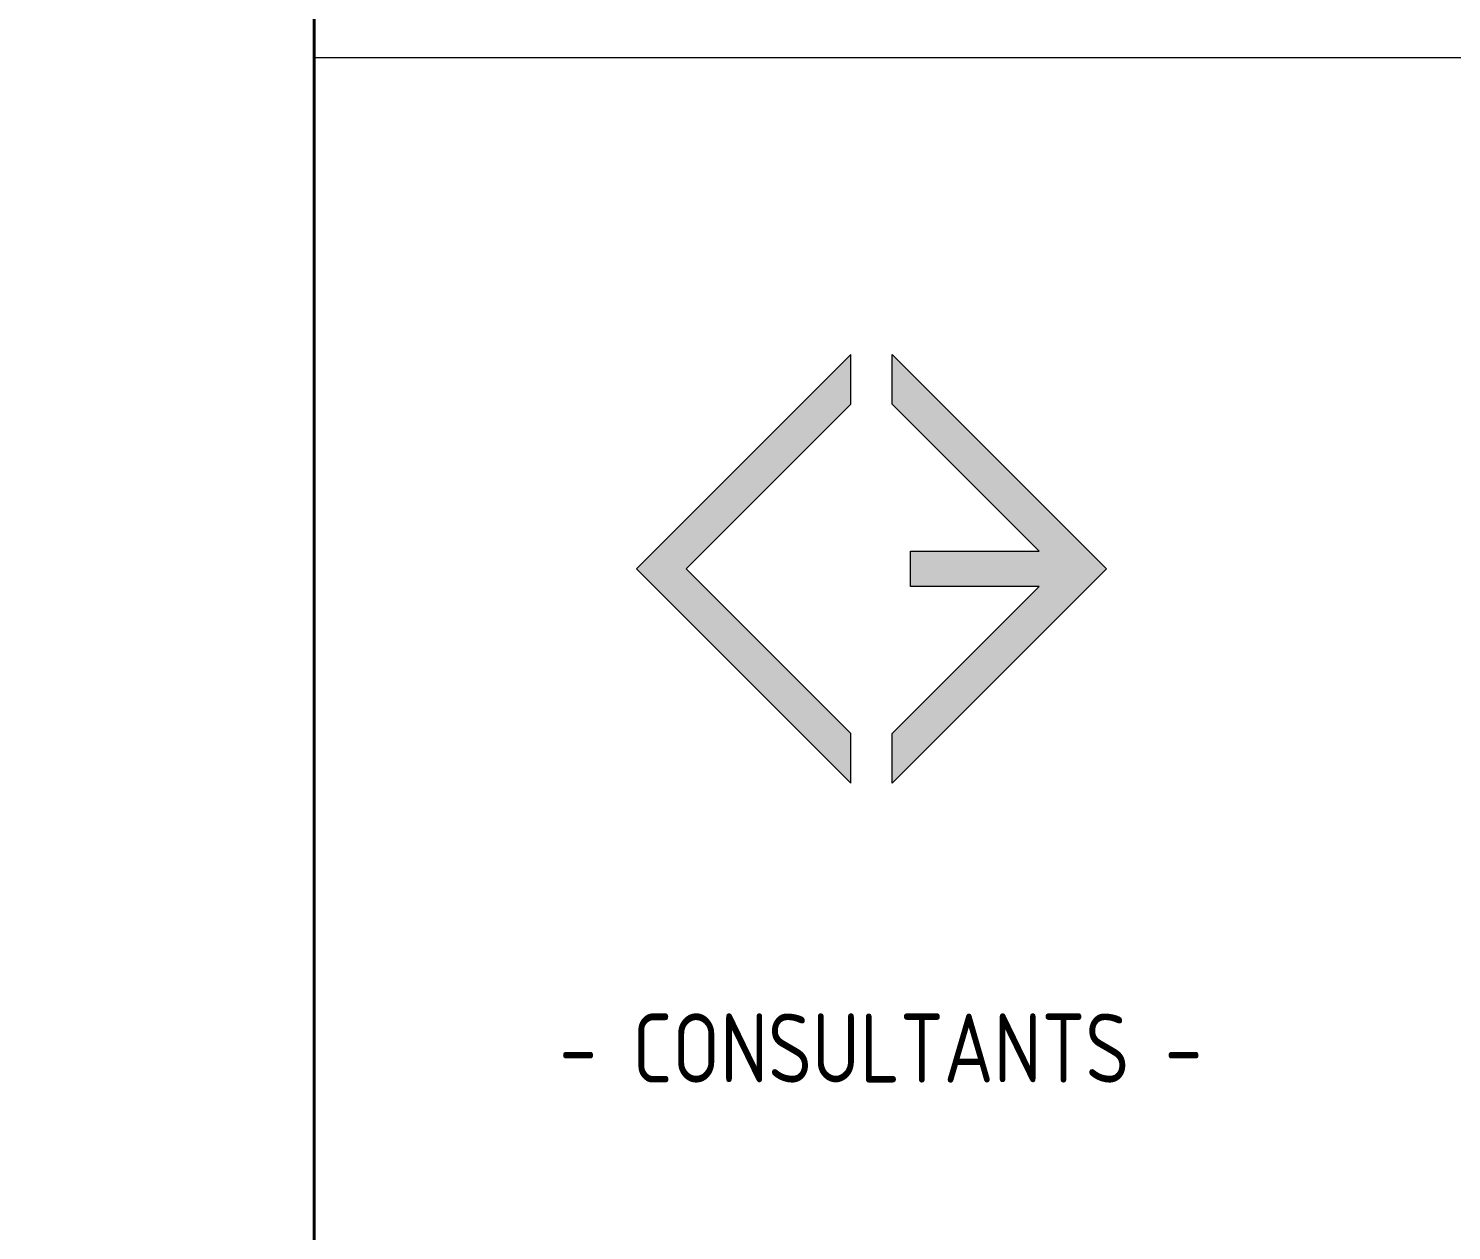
# Model space of a CAD drawing. Header units: millimetres. Extents: x 1112055 to 3390982, y -148532 to 766891.
# Drawn here: x 2000654 to 2008312, y 237621 to 244090 of the extents above; entities that cross this region are included whole.
import ezdxf

# ---------------------------------------------------------------- set-up
doc = ezdxf.new("R2010")
doc.units = ezdxf.units.MM
doc.layers.add('B TITLE BLOCK', color=250, linetype='Continuous', lineweight=0)
doc.styles.add('SWINC', font='swissc.ttf')

msp = doc.modelspace()

# ---------------------------------------------------------------- hatches: boundary and pattern name
at = {"layer": 'B TITLE BLOCK', "linetype": 'Continuous', "lineweight": 0}
h = msp.add_hatch(color=251, dxfattribs=at)
h.dxf.hatch_style = 1
h.paths.add_polyline_path([(2004193.671037745, 241181.760324316), (2005079.44055697, 242067.529843541), (2005079.44055697, 242335.1037177144), (2003926.097163571, 241181.760324316), (2005079.44055697, 240028.4169309174), (2005079.44055697, 240295.99080507)])
h = msp.add_hatch(color=251, dxfattribs=at)
h.dxf.hatch_style = 1
h.paths.add_polyline_path([(2005400.789057456, 241276.3619747618), (2005400.789057456, 241087.1586738704), (2006094.047200256, 241087.1586738704), (2005302.879331456, 240295.99080507), (2005302.879331456, 240028.4169309174), (2006456.222724854, 241181.760324316), (2005302.879331456, 242335.1037177144), (2005302.879331456, 242067.529843541), (2006094.047200256, 241276.3619747618)])

# ---------------------------------------------------------------- linework, layer by layer
at = {"color": 2, "lineweight": 30}
msp.add_arc((2094904.123211433, 432360.2443531464), 194175.0931598038, 224.1920198157161, 278.0824501846927, dxfattribs=at)
at = {"layer": 'B TITLE BLOCK', "color": 250, "lineweight": 0}
for p, q in [((2002191.760218563, 290517.0263908696), (2002191.760218563, 216529.9284072987)), ((2020494.396548783, 243931.5747833348), (2002191.760218562, 243931.5747833348))]:
    msp.add_line(p, q, dxfattribs=at)
at = {"layer": 'B TITLE BLOCK', "color": 250, "lineweight": 0, "const_width": 15.26111845840563}
msp.add_lwpolyline([(2020494.396548783, 216529.9284072988), (2002191.760218562, 216529.9284072988), (2002191.760218562, 251439.6677122431), (2020494.396548783, 251439.6677122431)], close=True, dxfattribs=at)
at = {"layer": 'B TITLE BLOCK', "color": 251, "linetype": 'Continuous', "lineweight": 0}
for points in [[(2003925.937394466, 241181.9200934192), (2005079.44055697, 240028.4169309154), (2005079.44055697, 240295.9908050681), (2004193.671037745, 241181.7603243141), (2005079.44055697, 242067.5298435387), (2005079.44055697, 242335.1037177125), (2003925.937394466, 241181.6005551876)], [(2006456.382493982, 241181.9200934192), (2005302.879331456, 240028.4169309154), (2005302.879331456, 240295.9908050681), (2006094.047200256, 241087.1586738685), (2005400.789057456, 241087.1586738685), (2005400.789057456, 241276.3619747602), (2006094.047200256, 241276.3619747602), (2005302.879331456, 242067.5298435387), (2005302.879331456, 242335.1037177125), (2006456.382493982, 241181.6005551876)]]:
    msp.add_lwpolyline(points, dxfattribs=at)

# ---------------------------------------------------------------- texts
at = {"layer": 'B TITLE BLOCK', "color": 251, "lineweight": 0, "insert": (2005241.15167581, 239562.5202019832), "char_height": 464.2767183330583, "attachment_point": 2, "style": 'SWINC'}
msp.add_mtext_dynamic_manual_height_columns('\\pxsm1,qj;{\\fBankGothic Lt BT|b0|i0|c0|p34;BHOOMI\\P\\ps*,q*;\\fGost|b0|i0|c0|p2;\\H0.8x;- CONSULTANTS -\\C1; }', width=1213989.135503311, gutter_width=0, heights=[170761.4452593488], dxfattribs=at)

doc.saveas('drawing.dxf')
